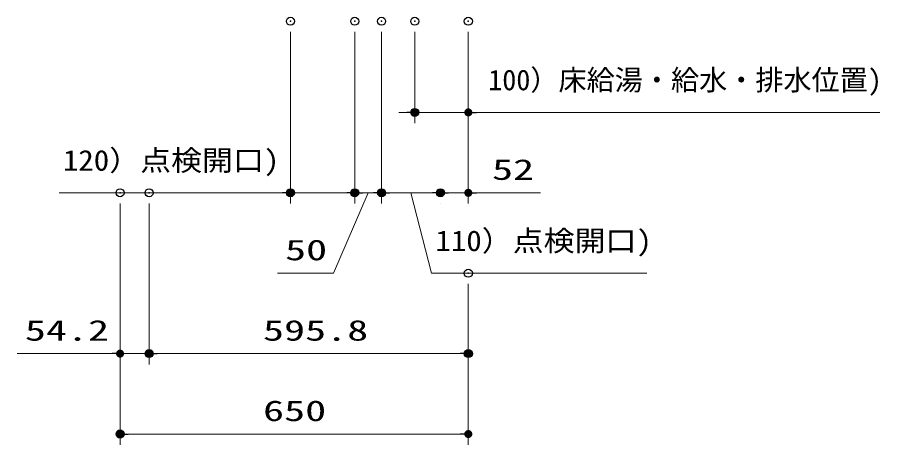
# Model space of a CAD drawing. Units: millimetres, scale not verified. Extents: x -9797 to 9797, y -4555 to 4555.
# Drawn here: x -4239 to -2629, y -2706 to -1908 of the extents above; entities that cross this region are included whole.
import ezdxf
from ezdxf.enums import TextEntityAlignment as Align

# ---------------------------------------------------------------- set-up
doc = ezdxf.new("R2010")
doc.units = ezdxf.units.MM
doc.header["$LTSCALE"] = 30
doc.header["$PDMODE"] = 32
doc.header["$PDSIZE"] = 15
for name, color, linetype, lineweight in [('0-1_0', 7, 'Continuous', 25), ('0-3_寸法ﾚｲﾔｰ', 30, 'Continuous', 13), ('0-4_DEFPOINTS', 7, 'Continuous', 25)]:
    doc.layers.add(name, color=color, linetype=linetype, lineweight=lineweight)
doc.styles.add('ＭＳ ゴシック', font='')
doc.styles.get('ＭＳ ゴシック').set_extended_font_data('MS Gothic')

# ---------------------------------------------------------------- blocks, each defined once
blk = doc.blocks.new('_DOT')
at = {"layer": '0-1_0', "color": 30}
blk.add_line((-15, 0), (-30, 0), dxfattribs=at)
for points in [[(0, 0), (-15, 0), (-14.88, 1.88)], [(0, 0), (-14.88, -1.88), (-15, 0)], [(0, 0), (-14.88, 1.88), (-14.53, 3.73)], [(0, 0), (-14.53, -3.73), (-14.88, -1.88)], [(0, 0), (-14.53, 3.73), (-13.95, 5.52)], [(0, 0), (-13.95, -5.52), (-14.53, -3.73)], [(0, 0), (-13.95, 5.52), (-13.14, 7.23)], [(0, 0), (-13.14, -7.23), (-13.95, -5.52)], [(0, 0), (-13.14, 7.23), (-12.14, 8.82)], [(0, 0), (-12.14, -8.82), (-13.14, -7.23)], [(0, 0), (-12.14, 8.82), (-10.93, 10.27)], [(0, 0), (-10.93, -10.27), (-12.14, -8.82)], [(0, 0), (-10.93, 10.27), (-9.56, 11.56)], [(0, 0), (-9.56, -11.56), (-10.93, -10.27)], [(0, 0), (-9.56, 11.56), (-8.04, 12.66)], [(0, 0), (-8.04, -12.66), (-9.56, -11.56)], [(0, 0), (-8.04, 12.66), (-6.39, 13.57)], [(0, 0), (-6.39, -13.57), (-8.04, -12.66)], [(0, 0), (-6.39, 13.57), (-4.64, 14.27)], [(0, 0), (-4.64, -14.27), (-6.39, -13.57)], [(0, 0), (-4.64, 14.27), (-2.81, 14.73)], [(0, 0), (-2.81, -14.73), (-4.64, -14.27)], [(0, 0), (-2.81, 14.73), (-0.94, 14.97)], [(0, 0), (-0.94, -14.97), (-2.81, -14.73)], [(0, 0), (-0.94, 14.97), (0.94, 14.97)], [(0, 0), (0.94, -14.97), (-0.94, -14.97)], [(0, 0), (0.94, 14.97), (2.81, 14.73)], [(0, 0), (2.81, 14.73), (4.64, 14.27)], [(0, 0), (4.64, 14.27), (6.39, 13.57)], [(0, 0), (6.39, 13.57), (8.04, 12.66)], [(0, 0), (8.04, 12.66), (9.56, 11.56)], [(0, 0), (9.56, 11.56), (10.93, 10.27)], [(0, 0), (10.93, 10.27), (12.14, 8.82)], [(0, 0), (12.14, 8.82), (13.14, 7.23)], [(0, 0), (13.14, 7.23), (13.95, 5.52)], [(0, 0), (13.95, 5.52), (14.53, 3.73)], [(0, 0), (14.53, 3.73), (14.88, 1.88)], [(0, 0), (14.88, 1.88), (15, 0)], [(0, 0), (2.81, -14.73), (0.94, -14.97)], [(0, 0), (4.64, -14.27), (2.81, -14.73)], [(0, 0), (6.39, -13.57), (4.64, -14.27)], [(0, 0), (8.04, -12.66), (6.39, -13.57)], [(0, 0), (9.56, -11.56), (8.04, -12.66)], [(0, 0), (10.93, -10.27), (9.56, -11.56)], [(0, 0), (12.14, -8.82), (10.93, -10.27)], [(0, 0), (13.14, -7.23), (12.14, -8.82)], [(0, 0), (13.95, -5.52), (13.14, -7.23)], [(0, 0), (14.53, -3.73), (13.95, -5.52)], [(0, 0), (14.88, -1.88), (14.53, -3.73)], [(0, 0), (15, 0), (14.88, -1.88)]]:
    blk.add_solid(points, dxfattribs=at)

msp = doc.modelspace()

# ---------------------------------------------------------------- linework, layer by layer
at = {"layer": '0-3_寸法ﾚｲﾔｰ'}
for p, q in [((-3729.23, -1935.93), (-3729.23, -2255.93)), ((-3609.23, -1935.93), (-3609.23, -2255.93)), ((-3609.23, -1935.93), (-3609.23, -2255.93)), ((-3559.23, -1935.93), (-3559.23, -2255.93)), ((-3559.23, -1935.93), (-3559.23, -2255.93)), ((-3497.23, -1935.93), (-3497.23, -2105.93)), ((-3397.23, -1935.93), (-3397.23, -2105.93)), ((-3397.23, -1935.93), (-3397.23, -2255.93)), ((-3512.23, -2085.93), (-3527.23, -2085.93)), ((-3397.23, -2085.93), (-3497.23, -2085.93)), ((-3397.23, -2085.93), (-2629.33, -2085.93)), ((-3382.23, -2085.93), (-3367.23, -2085.93)), ((-3729.23, -2235.93), (-4161.14, -2235.93)), ((-3744.23, -2235.93), (-3759.23, -2235.93)), ((-3609.23, -2235.93), (-3729.23, -2235.93)), ((-3624.23, -2235.93), (-3639.23, -2235.93)), ((-3559.23, -2235.93), (-3609.23, -2235.93)), ((-3594.23, -2235.93), (-3579.23, -2235.93)), ((-3574.23, -2235.93), (-3589.23, -2235.93)), ((-3449.23, -2235.93), (-3559.23, -2235.93)), ((-3544.23, -2235.93), (-3529.23, -2235.93)), ((-3464.23, -2235.93), (-3479.23, -2235.93)), ((-3397.23, -2235.93), (-3449.23, -2235.93)), ((-3434.23, -2235.93), (-3419.23, -2235.93)), ((-3397.23, -2235.93), (-3262.47, -2235.93)), ((-3382.23, -2235.93), (-3367.23, -2235.93)), ((-4047.23, -2255.93), (-4047.23, -2705.93)), ((-4047.23, -2255.93), (-4047.23, -2555.93)), ((-3993.03, -2255.93), (-3993.03, -2555.93)), ((-3993.03, -2255.93), (-3993.03, -2555.93)), ((-3449.23, -2255.93), (-3449.23, -2255.93)), ((-3449.23, -2255.93), (-3448.93, -2255.93)), ((-3397.23, -2405.93), (-3397.23, -2705.93)), ((-3397.23, -2405.93), (-3397.23, -2555.93)), ((-4047.23, -2535.93), (-4239.14, -2535.93)), ((-4062.23, -2535.93), (-4077.23, -2535.93)), ((-4047.23, -2535.93), (-3993.03, -2535.93)), ((-3978.03, -2535.93), (-3412.23, -2535.93)), ((-3978.03, -2535.93), (-3963.03, -2535.93)), ((-3412.23, -2685.93), (-4032.23, -2685.93))]:
    msp.add_line(p, q, dxfattribs=at)
for points in [[(-3753.55, -2385.93), (-3648.79, -2385.93), (-3584.23, -2235.93)], [(-3063.9, -2385.93), (-3465.81, -2385.93), (-3504.23, -2235.93)]]:
    msp.add_lwpolyline(points, dxfattribs=at)
at = {"layer": '0-4_DEFPOINTS'}
for p in [(-3729.23, -1915.93), (-3609.23, -1915.93), (-3559.23, -1915.93), (-3559.23, -1915.93), (-3497.23, -1915.93), (-3397.23, -1915.93), (-3397.23, -1915.93), (-3497.23, -2085.93), (-4047.23, -2235.93), (-3993.03, -2235.93), (-3729.23, -2235.93), (-3609.23, -2235.93), (-3559.23, -2235.93), (-3449.23, -2235.93), (-3449.23, -2235.93), (-3449.23, -2235.93), (-3397.23, -2385.93), (-3993.03, -2535.93), (-3397.23, -2535.93), (-4047.23, -2685.93)]:
    msp.add_point(p, dxfattribs=at)

# ---------------------------------------------------------------- block references
at = {"layer": '0-3_寸法ﾚｲﾔｰ', "xscale": 0.5, "yscale": 0.5}
for p in [(-3497.23, -2085.93), (-3729.23, -2235.93), (-3609.23, -2235.93), (-3559.23, -2235.93), (-3449.23, -2235.93), (-4047.23, -2535.93), (-3397.23, -2535.93), (-3397.23, -2685.93)]:
    msp.add_blockref('_DOT', p, dxfattribs=at)
at = {"layer": '0-3_寸法ﾚｲﾔｰ', "xscale": 0.5, "yscale": 0.5, "rotation": 180}
for p in [(-3397.23, -2085.93), (-3609.23, -2235.93), (-3559.23, -2235.93), (-3449.23, -2235.93), (-3397.23, -2235.93), (-3993.03, -2535.93), (-3993.03, -2535.93), (-4047.23, -2685.93)]:
    msp.add_blockref('_DOT', p, dxfattribs=at)

# ---------------------------------------------------------------- texts
at = {"layer": '0-3_寸法ﾚｲﾔｰ', "style": 'ＭＳ ゴシック'}
msp.add_text('100）床給湯・給水・排水位置)', height=38.48, dxfattribs=at).set_placement((-3359.99, -2056.19), align=Align.BOTTOM_LEFT)
for s, height, width, p in [('120）点検開口)', 38.48, 1.1, (-4153.9, -2206.19)), ('52', 38.49, 1.5, (-3352.95, -2223.33)), ('110）点検開口)', 38.48, 1.1, (-3458.57, -2356.19)), ('50', 38.49, 1.5, (-3739.27, -2373.33)), ('54.2', 38.49, 1.5, (-4224.85, -2523.33)), ('595.8', 38.49, 1.5, (-3780.45, -2523.33)), ('650', 38.49, 1.5, (-3780.33, -2673.33))]:
    msp.add_text(s, height=height, dxfattribs=dict(at, width=width)).set_placement(p, align=Align.BOTTOM_LEFT)

doc.saveas('drawing.dxf')
